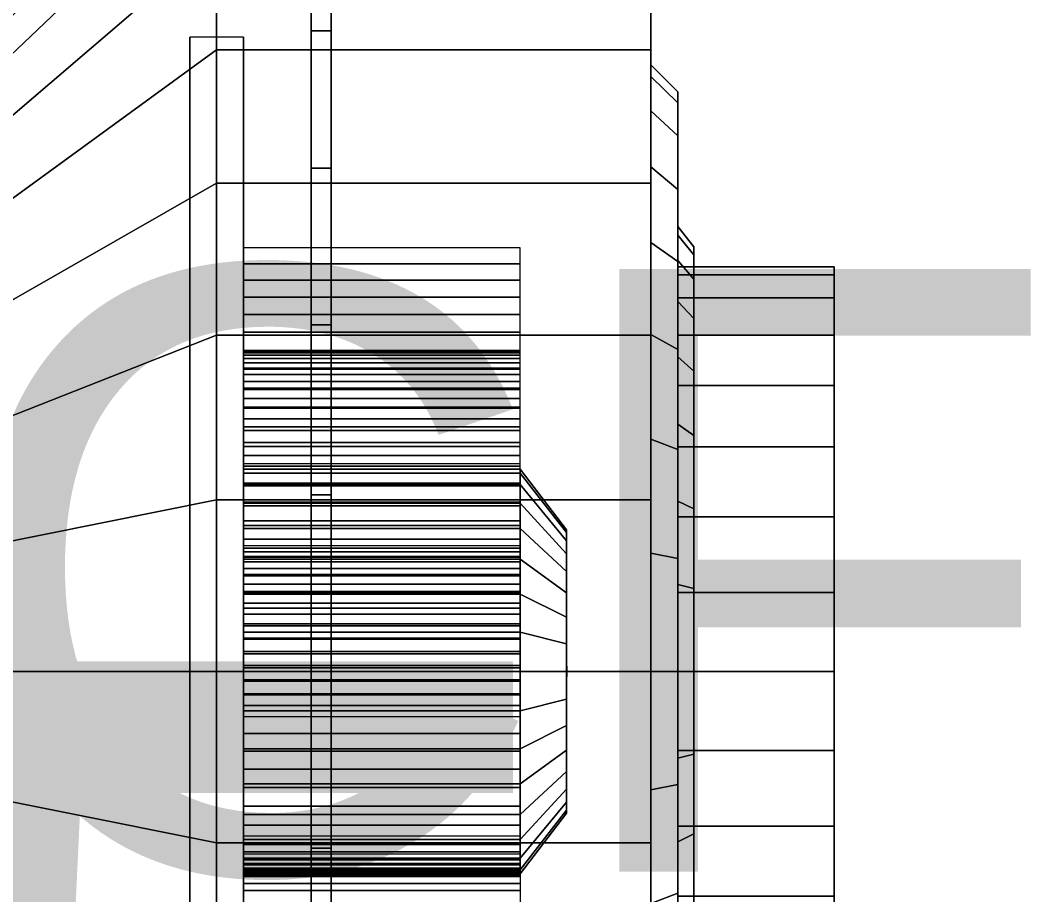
# Model space of a CAD drawing. Header units: millimetres. Extents: x -92759 to 184353, y -15225 to 86714.
# Drawn here: x -60934.7 to -60747.3, y 56655.2 to 56817.3 of the extents above; entities that cross this region are included whole.
import ezdxf

# ---------------------------------------------------------------- set-up
doc = ezdxf.new("R2010")
doc.units = ezdxf.units.MM
for name, color, linetype in [('0-1', 9, 'Continuous'), ('0-L21-Low Bay Light', 1, 'Continuous'), ('A-_ROOMNAME_A', 8, 'Continuous'), ('E-FAN----E', 1, 'Continuous'), ('M-ACMV_FCU', 5, 'Continuous')]:
    doc.layers.add(name, color=color, linetype=linetype)
doc.layers.add('M-ACMV_FAF', color=86, linetype='Continuous', lineweight=9)
doc.styles.add('Arial', font='arial.ttf')
doc.styles.add('Arial Narrow_2', font='ARIALN.TTF', dxfattribs={"height": 225})

# ---------------------------------------------------------------- blocks, each defined once
blk = doc.blocks.new('A$Cb2bf8f38')
at = {"layer": 'A-_ROOMNAME_A', "insert": (-18748.32, 24157.24), "char_height": 225, "width": 1070.2528, "attachment_point": 1, "style": 'Arial Narrow_2'}
blk.add_mtext('RT1-05', dxfattribs=at)
blk = doc.blocks.new('OCF FAN')
at = {"layer": 'E-FAN----E', "color": 7, "style": 'Arial'}
blk.add_text('OCF', height=111.725, dxfattribs=at).set_placement((222.25, 116.17))
blk = doc.blocks.new('EL_B8_L1_R4')
at = {"layer": '0-L21-Low Bay Light', "color": 7}
blk.add_blockref('OCF FAN', (-7566.76, -16556.27), dxfattribs=at)
blk = doc.blocks.new('A$C7ee587d2')
at = {"layer": 'M-ACMV_FAF', "lineweight": 5}
for points, invisible_edges in [([(-72.900002, -2.5, 77.599998), (-72.900002, -12.5, 77.599998), (-308.099998, -12.5, 77.599998), (-308.099998, -2.5, 77.599998)], 1), ([(-308.099998, -2.5, 10.400002), (-308.099998, -12.5, 10.400002), (-72.900002, -12.5, 10.400002), (-72.900002, -2.5, 10.400002)], 1), ([(-72.900002, -2.5, 10.400002), (-72.900002, -12.5, 10.400002), (-72.900002, -12.5, 77.599998), (-72.900002, -2.5, 77.599998)], 1), ([(-216.245614, -72.349999, 38.878879), (-216.75, -72.349999, 44), (-190.5, -72.349999, 44)], 14), ([(-216.75, -72.349999, 44), (-216.245614, -72.349999, 49.121121), (-190.5, -72.349999, 44)], 14), ([(-214.751838, -72.349999, 33.95456), (-216.245614, -72.349999, 38.878879), (-190.5, -72.349999, 44)], 14), ([(-216.245614, -72.349999, 49.121121), (-214.751838, -72.349999, 54.04544), (-190.5, -72.349999, 44)], 14), ([(-212.326077, -72.349999, 29.416281), (-214.751838, -72.349999, 33.95456), (-190.5, -72.349999, 44)], 14), ([(-214.751838, -72.349999, 54.04544), (-212.326077, -72.349999, 58.583719), (-190.5, -72.349999, 44)], 14), ([(-209.061553, -72.349999, 25.438447), (-212.326077, -72.349999, 29.416281), (-190.5, -72.349999, 44)], 14), ([(-212.326077, -72.349999, 58.583719), (-209.061553, -72.349999, 62.561553), (-190.5, -72.349999, 44)], 14), ([(-205.083719, -72.349999, 22.173923), (-209.061553, -72.349999, 25.438447), (-190.5, -72.349999, 44)], 14), ([(-209.061553, -72.349999, 62.561553), (-205.083719, -72.349999, 65.826077), (-190.5, -72.349999, 44)], 14), ([(-200.54544, -72.349999, 19.748162), (-205.083719, -72.349999, 22.173923), (-190.5, -72.349999, 44)], 14), ([(-205.083719, -72.349999, 65.826077), (-200.54544, -72.349999, 68.251838), (-190.5, -72.349999, 44)], 14), ([(-195.621121, -72.349999, 18.254386), (-200.54544, -72.349999, 19.748162), (-190.5, -72.349999, 44)], 14), ([(-200.54544, -72.349999, 68.251838), (-195.621121, -72.349999, 69.745614), (-190.5, -72.349999, 44)], 14), ([(-190.5, -72.349999, 17.75), (-195.621121, -72.349999, 18.254386), (-190.5, -72.349999, 44)], 14), ([(-195.621121, -72.349999, 69.745614), (-190.5, -72.349999, 70.25), (-190.5, -72.349999, 44)], 14), ([(-191.480785, -72.449999, 43.80491), (-191.5, -72.449999, 44), (-190.5, -72.449999, 44)], 14), ([(-191.5, -72.449999, 44), (-191.480785, -72.449999, 44.19509), (-190.5, -72.449999, 44)], 14), ([(-191.42388, -72.449999, 43.617317), (-191.480785, -72.449999, 43.80491), (-190.5, -72.449999, 44)], 14), ([(-191.480785, -72.449999, 44.19509), (-191.42388, -72.449999, 44.382683), (-190.5, -72.449999, 44)], 14), ([(-191.33147, -72.449999, 43.44443), (-191.42388, -72.449999, 43.617317), (-190.5, -72.449999, 44)], 14), ([(-191.42388, -72.449999, 44.382683), (-191.33147, -72.449999, 44.55557), (-190.5, -72.449999, 44)], 14), ([(-191.207107, -72.449999, 43.292893), (-191.33147, -72.449999, 43.44443), (-190.5, -72.449999, 44)], 14), ([(-191.33147, -72.449999, 44.55557), (-191.207107, -72.449999, 44.707107), (-190.5, -72.449999, 44)], 14), ([(-191.05557, -72.449999, 43.16853), (-191.207107, -72.449999, 43.292893), (-190.5, -72.449999, 44)], 14), ([(-191.207107, -72.449999, 44.707107), (-191.05557, -72.449999, 44.83147), (-190.5, -72.449999, 44)], 14), ([(-190.882683, -72.449999, 43.07612), (-191.05557, -72.449999, 43.16853), (-190.5, -72.449999, 44)], 14), ([(-191.05557, -72.449999, 44.83147), (-190.882683, -72.449999, 44.92388), (-190.5, -72.449999, 44)], 14), ([(-190.69509, -72.449999, 43.019215), (-190.882683, -72.449999, 43.07612), (-190.5, -72.449999, 44)], 14), ([(-190.882683, -72.449999, 44.92388), (-190.69509, -72.449999, 44.980785), (-190.5, -72.449999, 44)], 14), ([(-190.5, -72.449999, 43), (-190.69509, -72.449999, 43.019215), (-190.5, -72.449999, 44)], 14), ([(-190.69509, -72.449999, 44.980785), (-190.5, -72.449999, 45), (-190.5, -72.449999, 44)], 14), ([(-190.5, -72.349999, 70.25), (-185.378879, -72.349999, 69.745614), (-190.5, -72.349999, 44)], 14), ([(-185.378879, -72.349999, 69.745614), (-180.45456, -72.349999, 68.251838), (-190.5, -72.349999, 44)], 14), ([(-180.45456, -72.349999, 68.251838), (-175.916281, -72.349999, 65.826077), (-190.5, -72.349999, 44)], 14), ([(-175.916281, -72.349999, 65.826077), (-171.938447, -72.349999, 62.561553), (-190.5, -72.349999, 44)], 14), ([(-171.938447, -72.349999, 62.561553), (-168.673923, -72.349999, 58.583719), (-190.5, -72.349999, 44)], 14), ([(-168.673923, -72.349999, 58.583719), (-166.248162, -72.349999, 54.04544), (-190.5, -72.349999, 44)], 14), ([(-166.248162, -72.349999, 54.04544), (-164.754386, -72.349999, 49.121121), (-190.5, -72.349999, 44)], 14), ([(-164.754386, -72.349999, 49.121121), (-164.25, -72.349999, 44), (-190.5, -72.349999, 44)], 14), ([(-164.25, -72.349999, 44), (-164.754386, -72.349999, 38.878879), (-190.5, -72.349999, 44)], 14), ([(-164.754386, -72.349999, 38.878879), (-166.248162, -72.349999, 33.95456), (-190.5, -72.349999, 44)], 14), ([(-166.248162, -72.349999, 33.95456), (-168.673923, -72.349999, 29.416281), (-190.5, -72.349999, 44)], 14), ([(-168.673923, -72.349999, 29.416281), (-171.938447, -72.349999, 25.438447), (-190.5, -72.349999, 44)], 14), ([(-171.938447, -72.349999, 25.438447), (-175.916281, -72.349999, 22.173923), (-190.5, -72.349999, 44)], 14), ([(-175.916281, -72.349999, 22.173923), (-180.45456, -72.349999, 19.748162), (-190.5, -72.349999, 44)], 14), ([(-180.45456, -72.349999, 19.748162), (-185.378879, -72.349999, 18.254386), (-190.5, -72.349999, 44)], 14), ([(-185.378879, -72.349999, 18.254386), (-190.5, -72.349999, 17.75), (-190.5, -72.349999, 44)], 14), ([(-190.5, -72.449999, 45), (-190.30491, -72.449999, 44.980785), (-190.5, -72.449999, 44)], 14), ([(-190.30491, -72.449999, 44.980785), (-190.117317, -72.449999, 44.92388), (-190.5, -72.449999, 44)], 14), ([(-190.117317, -72.449999, 44.92388), (-189.94443, -72.449999, 44.83147), (-190.5, -72.449999, 44)], 14), ([(-189.94443, -72.449999, 44.83147), (-189.792893, -72.449999, 44.707107), (-190.5, -72.449999, 44)], 14), ([(-189.792893, -72.449999, 44.707107), (-189.66853, -72.449999, 44.55557), (-190.5, -72.449999, 44)], 14), ([(-189.66853, -72.449999, 44.55557), (-189.57612, -72.449999, 44.382683), (-190.5, -72.449999, 44)], 14), ([(-189.57612, -72.449999, 44.382683), (-189.519215, -72.449999, 44.19509), (-190.5, -72.449999, 44)], 14), ([(-189.519215, -72.449999, 44.19509), (-189.5, -72.449999, 44), (-190.5, -72.449999, 44)], 14), ([(-189.5, -72.449999, 44), (-189.519215, -72.449999, 43.80491), (-190.5, -72.449999, 44)], 14), ([(-189.519215, -72.449999, 43.80491), (-189.57612, -72.449999, 43.617317), (-190.5, -72.449999, 44)], 14), ([(-189.57612, -72.449999, 43.617317), (-189.66853, -72.449999, 43.44443), (-190.5, -72.449999, 44)], 14), ([(-189.66853, -72.449999, 43.44443), (-189.792893, -72.449999, 43.292893), (-190.5, -72.449999, 44)], 14), ([(-189.792893, -72.449999, 43.292893), (-189.94443, -72.449999, 43.16853), (-190.5, -72.449999, 44)], 14), ([(-189.94443, -72.449999, 43.16853), (-190.117317, -72.449999, 43.07612), (-190.5, -72.449999, 44)], 14), ([(-190.117317, -72.449999, 43.07612), (-190.30491, -72.449999, 43.019215), (-190.5, -72.449999, 44)], 14), ([(-190.30491, -72.449999, 43.019215), (-190.5, -72.449999, 43), (-190.5, -72.449999, 44)], 14), ([(-212.447661, -88, -66.338344), (-233.551886, -88, -59.936447), (-252.877399, -88, -106.592364), (-222.299722, -88, -115.868001)], 14), ([(-233.551886, -88, 147.936447), (-212.447661, -88, 154.338344), (-222.299722, -88, 203.868001), (-252.877399, -88, 194.592364)], 14), ([(-190.5, -88, -68.5), (-212.447661, -88, -66.338344), (-222.299722, -88, -115.868001), (-190.5, -88, -119)], 14), ([(-212.447661, -88, 154.338344), (-190.5, -88, 156.5), (-190.5, -88, 207), (-222.299722, -88, 203.868001)], 14), ([(-190.5, -88, 156.5), (-168.552339, -88, 154.338344), (-158.700278, -88, 203.868001), (-190.5, -88, 207)], 14), ([(-168.552339, -88, -66.338344), (-190.5, -88, -68.5), (-190.5, -88, -119), (-158.700278, -88, -115.868001)], 14), ([(-168.552339, -88, 154.338344), (-147.448114, -88, 147.936447), (-128.122601, -88, 194.592364), (-158.700278, -88, 203.868001)], 14), ([(-147.448114, -88, -59.936447), (-168.552339, -88, -66.338344), (-158.700278, -88, -115.868001), (-128.122601, -88, -106.592364)], 14), ([(-147.448114, -88, 147.936447), (-127.998349, -88, 137.540331), (-99.942052, -88, 179.529547), (-128.122601, -88, 194.592364)], 14), ([(-127.998349, -88, -49.540331), (-147.448114, -88, -59.936447), (-128.122601, -88, -106.592364), (-99.942052, -88, -91.529547)], 14), ([(-127.998349, -88, 137.540331), (-110.950487, -88, 123.549513), (-75.241595, -88, 159.258405), (-99.942052, -88, 179.529547)], 14), ([(-110.950487, -88, -35.549513), (-127.998349, -88, -49.540331), (-99.942052, -88, -91.529547), (-75.241595, -88, -71.258405)], 14), ([(-110.950487, -88, 123.549513), (-96.959669, -88, 106.501651), (-54.970453, -88, 134.557948), (-75.241595, -88, 159.258405)], 14), ([(-96.959669, -88, -18.501651), (-110.950487, -88, -35.549513), (-75.241595, -88, -71.258405), (-54.970453, -88, -46.557948)], 14), ([(-96.959669, -88, 106.501651), (-86.563553, -88, 87.051886), (-39.907636, -88, 106.377399), (-54.970453, -88, 134.557948)], 14), ([(-86.563553, -88, 0.948114), (-96.959669, -88, -18.501651), (-54.970453, -88, -46.557948), (-39.907636, -88, -18.377399)], 14), ([(-86.563553, -88, 87.051886), (-80.161656, -88, 65.947661), (-30.631999, -88, 75.799722), (-39.907636, -88, 106.377399)], 14), ([(-80.161656, -88, 22.052339), (-86.563553, -88, 0.948114), (-39.907636, -88, -18.377399), (-30.631999, -88, 12.200278)], 14), ([(-80.161656, -88, 65.947661), (-78, -88, 44), (-27.5, -88, 44), (-30.631999, -88, 75.799722)], 14), ([(-78, -88, 44), (-80.161656, -88, 22.052339), (-30.631999, -88, 12.200278), (-27.5, -88, 44)], 14), ([(-219.201257, -93, -25.290965), (-232.167767, -93, -18.360221), (-250.2238, -93, -45.382983), (-231.638469, -93, -55.31705)], 14), ([(-232.167767, -93, 106.360221), (-219.201257, -93, 113.290965), (-231.638469, -93, 143.31705), (-250.2238, -93, 133.382983)], 14), ([(-205.131774, -93, -29.558896), (-219.201257, -93, -25.290965), (-231.638469, -93, -55.31705), (-211.47221, -93, -61.434418)], 14), ([(-219.201257, -93, 113.290965), (-205.131774, -93, 117.558896), (-211.47221, -93, 149.434418), (-231.638469, -93, 143.31705)], 14), ([(-190.5, -93, -31), (-205.131774, -93, -29.558896), (-211.47221, -93, -61.434418), (-190.5, -93, -63.5)], 14), ([(-205.131774, -93, 117.558896), (-190.5, -93, 119), (-190.5, -93, 151.5), (-211.47221, -93, 149.434418)], 14), ([(-190.5, -93, 119), (-175.868226, -93, 117.558896), (-169.52779, -93, 149.434418), (-190.5, -93, 151.5)], 14), ([(-175.868226, -93, -29.558896), (-190.5, -93, -31), (-190.5, -93, -63.5), (-169.52779, -93, -61.434418)], 14), ([(-175.868226, -93, 117.558896), (-161.798743, -93, 113.290965), (-149.361531, -93, 143.31705), (-169.52779, -93, 149.434418)], 14), ([(-161.798743, -93, -25.290965), (-175.868226, -93, -29.558896), (-169.52779, -93, -61.434418), (-149.361531, -93, -55.31705)], 14), ([(-161.798743, -93, 113.290965), (-148.832233, -93, 106.360221), (-130.7762, -93, 133.382983), (-149.361531, -93, 143.31705)], 14), ([(-148.832233, -93, -18.360221), (-161.798743, -93, -25.290965), (-149.361531, -93, -55.31705), (-130.7762, -93, -45.382983)], 14), ([(-148.832233, -93, 106.360221), (-137.466991, -93, 97.033009), (-114.486021, -93, 120.013979), (-130.7762, -93, 133.382983)], 14), ([(-137.466991, -93, -9.033009), (-148.832233, -93, -18.360221), (-130.7762, -93, -45.382983), (-114.486021, -93, -32.013979)], 14), ([(-137.466991, -93, 97.033009), (-128.139779, -93, 85.667767), (-101.117017, -93, 103.7238), (-114.486021, -93, 120.013979)], 14), ([(-128.139779, -93, 2.332233), (-137.466991, -93, -9.033009), (-114.486021, -93, -32.013979), (-101.117017, -93, -15.7238)], 14), ([(-128.139779, -93, 85.667767), (-121.209035, -93, 72.701257), (-91.18295, -93, 85.138469), (-101.117017, -93, 103.7238)], 14), ([(-121.209035, -93, 15.298743), (-128.139779, -93, 2.332233), (-101.117017, -93, -15.7238), (-91.18295, -93, 2.861531)], 14), ([(-121.209035, -93, 72.701257), (-116.941104, -93, 58.631774), (-85.065582, -93, 64.97221), (-91.18295, -93, 85.138469)], 14), ([(-116.941104, -93, 29.368226), (-121.209035, -93, 15.298743), (-91.18295, -93, 2.861531), (-85.065582, -93, 23.02779)], 14), ([(-116.941104, -93, 58.631774), (-115.5, -93, 44), (-83, -93, 44), (-85.065582, -93, 64.97221)], 14), ([(-115.5, -93, 44), (-116.941104, -93, 29.368226), (-85.065582, -93, 23.02779), (-83, -93, 44)], 14), ([(-219.201257, -96, -25.290965), (-232.167767, -96, -18.360221), (-234.251156, -96, -21.478232), (-220.63632, -96, -28.755513)], 14), ([(-232.167767, -96, 106.360221), (-219.201257, -96, 113.290965), (-220.63632, -96, 116.755513), (-234.251156, -96, 109.478232)], 14), ([(-205.131774, -96, -29.558896), (-219.201257, -96, -25.290965), (-220.63632, -96, -28.755513), (-205.863363, -96, -33.236841)], 14), ([(-219.201257, -96, 113.290965), (-205.131774, -96, 117.558896), (-205.863363, -96, 121.236841), (-220.63632, -96, 116.755513)], 14), ([(-190.5, -96, -31), (-205.131774, -96, -29.558896), (-205.863363, -96, -33.236841), (-190.5, -96, -34.75)], 14), ([(-205.131774, -96, 117.558896), (-190.5, -96, 119), (-190.5, -96, 122.75), (-205.863363, -96, 121.236841)], 14), ([(-190.5, -96, 119), (-175.868226, -96, 117.558896), (-175.136637, -96, 121.236841), (-190.5, -96, 122.75)], 14), ([(-175.868226, -96, -29.558896), (-190.5, -96, -31), (-190.5, -96, -34.75), (-175.136637, -96, -33.236841)], 14), ([(-175.868226, -96, 117.558896), (-161.798743, -96, 113.290965), (-160.36368, -96, 116.755513), (-175.136637, -96, 121.236841)], 14), ([(-161.798743, -96, -25.290965), (-175.868226, -96, -29.558896), (-175.136637, -96, -33.236841), (-160.36368, -96, -28.755513)], 14), ([(-161.798743, -96, 113.290965), (-148.832233, -96, 106.360221), (-146.748844, -96, 109.478232), (-160.36368, -96, 116.755513)], 14), ([(-148.832233, -96, -18.360221), (-161.798743, -96, -25.290965), (-160.36368, -96, -28.755513), (-146.748844, -96, -21.478232)], 14), ([(-148.832233, -96, 106.360221), (-137.466991, -96, 97.033009), (-134.815341, -96, 99.684659), (-146.748844, -96, 109.478232)], 14), ([(-137.466991, -96, -9.033009), (-148.832233, -96, -18.360221), (-146.748844, -96, -21.478232), (-134.815341, -96, -11.684659)], 14), ([(-137.466991, -96, 97.033009), (-128.139779, -96, 85.667767), (-125.021768, -96, 87.751156), (-134.815341, -96, 99.684659)], 14), ([(-128.139779, -96, 2.332233), (-137.466991, -96, -9.033009), (-134.815341, -96, -11.684659), (-125.021768, -96, 0.248844)], 14), ([(-128.139779, -96, 85.667767), (-121.209035, -96, 72.701257), (-117.744487, -96, 74.13632), (-125.021768, -96, 87.751156)], 14), ([(-121.209035, -96, 15.298743), (-128.139779, -96, 2.332233), (-125.021768, -96, 0.248844), (-117.744487, -96, 13.86368)], 14), ([(-121.209035, -96, 72.701257), (-116.941104, -96, 58.631774), (-113.263159, -96, 59.363363), (-117.744487, -96, 74.13632)], 14), ([(-116.941104, -96, 29.368226), (-121.209035, -96, 15.298743), (-117.744487, -96, 13.86368), (-113.263159, -96, 28.636637)], 14), ([(-116.941104, -96, 58.631774), (-115.5, -96, 44), (-111.75, -96, 44), (-113.263159, -96, 59.363363)], 14), ([(-115.5, -96, 44), (-116.941104, -96, 29.368226), (-113.263159, -96, 28.636637), (-111.75, -96, 44)], 14), ([(-226.612065, -122, -10.045525), (-236.461941, -122, -1.961941), (-243.533009, -122, -9.033009), (-232.167767, -122, -18.360221)], 14), ([(-236.461941, -122, 89.961941), (-226.612065, -122, 98.045525), (-232.167767, -122, 106.360221), (-243.533009, -122, 97.033009)], 14), ([(-215.374423, -122, -16.05217), (-226.612065, -122, -10.045525), (-232.167767, -122, -18.360221), (-219.201257, -122, -25.290965)], 14), ([(-226.612065, -122, 98.045525), (-215.374423, -122, 104.05217), (-219.201257, -122, 113.290965), (-232.167767, -122, 106.360221)], 14), ([(-203.180871, -122, -19.751043), (-215.374423, -122, -16.05217), (-219.201257, -122, -25.290965), (-205.131774, -122, -29.558896)], 14), ([(-215.374423, -122, 104.05217), (-203.180871, -122, 107.751043), (-205.131774, -122, 117.558896), (-219.201257, -122, 113.290965)], 14), ([(-190.5, -122, -21), (-203.180871, -122, -19.751043), (-205.131774, -122, -29.558896), (-190.5, -122, -31)], 14), ([(-203.180871, -122, 107.751043), (-190.5, -122, 109), (-190.5, -122, 119), (-205.131774, -122, 117.558896)], 14), ([(-190.5, -122, 109), (-177.819129, -122, 107.751043), (-175.868226, -122, 117.558896), (-190.5, -122, 119)], 14), ([(-177.819129, -122, -19.751043), (-190.5, -122, -21), (-190.5, -122, -31), (-175.868226, -122, -29.558896)], 14), ([(-177.819129, -122, 107.751043), (-165.625577, -122, 104.05217), (-161.798743, -122, 113.290965), (-175.868226, -122, 117.558896)], 14), ([(-165.625577, -122, -16.05217), (-177.819129, -122, -19.751043), (-175.868226, -122, -29.558896), (-161.798743, -122, -25.290965)], 14), ([(-165.625577, -122, 104.05217), (-154.387935, -122, 98.045525), (-148.832233, -122, 106.360221), (-161.798743, -122, 113.290965)], 14), ([(-154.387935, -122, -10.045525), (-165.625577, -122, -16.05217), (-161.798743, -122, -25.290965), (-148.832233, -122, -18.360221)], 14), ([(-154.387935, -122, 98.045525), (-144.538059, -122, 89.961941), (-137.466991, -122, 97.033009), (-148.832233, -122, 106.360221)], 14), ([(-144.538059, -122, -1.961941), (-154.387935, -122, -10.045525), (-148.832233, -122, -18.360221), (-137.466991, -122, -9.033009)], 14), ([(-144.538059, -122, 89.961941), (-136.454475, -122, 80.112065), (-128.139779, -122, 85.667767), (-137.466991, -122, 97.033009)], 14), ([(-136.454475, -122, 7.887935), (-144.538059, -122, -1.961941), (-137.466991, -122, -9.033009), (-128.139779, -122, 2.332233)], 14), ([(-136.454475, -122, 80.112065), (-130.44783, -122, 68.874423), (-121.209035, -122, 72.701257), (-128.139779, -122, 85.667767)], 14), ([(-130.44783, -122, 19.125577), (-136.454475, -122, 7.887935), (-128.139779, -122, 2.332233), (-121.209035, -122, 15.298743)], 14), ([(-130.44783, -122, 68.874423), (-126.748957, -122, 56.680871), (-116.941104, -122, 58.631774), (-121.209035, -122, 72.701257)], 14), ([(-126.748957, -122, 31.319129), (-130.44783, -122, 19.125577), (-121.209035, -122, 15.298743), (-116.941104, -122, 29.368226)], 14), ([(-126.748957, -122, 56.680871), (-125.5, -122, 44), (-115.5, -122, 44), (-116.941104, -122, 58.631774)], 14), ([(-125.5, -122, 44), (-126.748957, -122, 31.319129), (-116.941104, -122, 29.368226), (-115.5, -122, 44)], 14)]:
    blk.add_3dface(points, dxfattribs=dict(at, invisible_edges=invisible_edges))
mesh = blk.add_polymesh((2, 32), dxfattribs=dict(at, n_close=True))
for k, corner in enumerate([(-190.5, -7.5, 207), (-158.700278, -7.5, 203.868001), (-128.122601, -7.5, 194.592364), (-99.942052, -7.5, 179.529547), (-75.241595, -7.5, 159.258405), (-54.970453, -7.5, 134.557948), (-39.907636, -7.5, 106.377399), (-30.631999, -7.5, 75.799722), (-27.5, -7.5, 44), (-30.631999, -7.5, 12.200278), (-39.907636, -7.5, -18.377399), (-54.970453, -7.5, -46.557948), (-75.241595, -7.5, -71.258405), (-99.942052, -7.5, -91.529547), (-128.122601, -7.5, -106.592364), (-158.700278, -7.5, -115.868001), (-190.5, -7.5, -119), (-222.299722, -7.5, -115.868001), (-252.877399, -7.5, -106.592364), (-281.057948, -7.5, -91.529547), (-305.758405, -7.5, -71.258405), (-326.029547, -7.5, -46.557948), (-341.092364, -7.5, -18.377399), (-350.368001, -7.5, 12.200278), (-353.5, -7.5, 44), (-350.368001, -7.5, 75.799722), (-341.092364, -7.5, 106.377399), (-326.029547, -7.5, 134.557948), (-305.758405, -7.5, 159.258405), (-281.057948, -7.5, 179.529547), (-252.877399, -7.5, 194.592364), (-222.299722, -7.5, 203.868001), (-190.5, 78, 119), (-175.868226, 78, 117.558896), (-161.798743, 78, 113.290965), (-148.832233, 78, 106.360221), (-137.466991, 78, 97.033009), (-128.139779, 78, 85.667767), (-121.209035, 78, 72.701257), (-116.941104, 78, 58.631774), (-115.5, 78, 44), (-116.941104, 78, 29.368226), (-121.209035, 78, 15.298743), (-128.139779, 78, 2.332233), (-137.466991, 78, -9.033009), (-148.832233, 78, -18.360221), (-161.798743, 78, -25.290965), (-175.868226, 78, -29.558896), (-190.5, 78, -31), (-205.131774, 78, -29.558896), (-219.201257, 78, -25.290965), (-232.167767, 78, -18.360221), (-243.533009, 78, -9.033009), (-252.860221, 78, 2.332233), (-259.790965, 78, 15.298743), (-264.058896, 78, 29.368226), (-265.5, 78, 44), (-264.058896, 78, 58.631774), (-259.790965, 78, 72.701257), (-252.860221, 78, 85.667767), (-243.533009, 78, 97.033009), (-232.167767, 78, 106.360221), (-219.201257, 78, 113.290965), (-205.131774, 78, 117.558896)]):
    mesh.set_mesh_vertex(divmod(k, 32), corner)
mesh = blk.add_polymesh((2, 32), dxfattribs=dict(at, n_close=True))
for k, corner in enumerate([(-190.5, -88, 207), (-158.700278, -88, 203.868001), (-128.122601, -88, 194.592364), (-99.942052, -88, 179.529547), (-75.241595, -88, 159.258405), (-54.970453, -88, 134.557948), (-39.907636, -88, 106.377399), (-30.631999, -88, 75.799722), (-27.5, -88, 44), (-30.631999, -88, 12.200278), (-39.907636, -88, -18.377399), (-54.970453, -88, -46.557948), (-75.241595, -88, -71.258405), (-99.942052, -88, -91.529547), (-128.122601, -88, -106.592364), (-158.700278, -88, -115.868001), (-190.5, -88, -119), (-222.299722, -88, -115.868001), (-252.877399, -88, -106.592364), (-281.057948, -88, -91.529547), (-305.758405, -88, -71.258405), (-326.029547, -88, -46.557948), (-341.092364, -88, -18.377399), (-350.368001, -88, 12.200278), (-353.5, -88, 44), (-350.368001, -88, 75.799722), (-341.092364, -88, 106.377399), (-326.029547, -88, 134.557948), (-305.758405, -88, 159.258405), (-281.057948, -88, 179.529547), (-252.877399, -88, 194.592364), (-222.299722, -88, 203.868001), (-190.5, -7.5, 207), (-158.700278, -7.5, 203.868001), (-128.122601, -7.5, 194.592364), (-99.942052, -7.5, 179.529547), (-75.241595, -7.5, 159.258405), (-54.970453, -7.5, 134.557948), (-39.907636, -7.5, 106.377399), (-30.631999, -7.5, 75.799722), (-27.5, -7.5, 44), (-30.631999, -7.5, 12.200278), (-39.907636, -7.5, -18.377399), (-54.970453, -7.5, -46.557948), (-75.241595, -7.5, -71.258405), (-99.942052, -7.5, -91.529547), (-128.122601, -7.5, -106.592364), (-158.700278, -7.5, -115.868001), (-190.5, -7.5, -119), (-222.299722, -7.5, -115.868001), (-252.877399, -7.5, -106.592364), (-281.057948, -7.5, -91.529547), (-305.758405, -7.5, -71.258405), (-326.029547, -7.5, -46.557948), (-341.092364, -7.5, -18.377399), (-350.368001, -7.5, 12.200278), (-353.5, -7.5, 44), (-350.368001, -7.5, 75.799722), (-341.092364, -7.5, 106.377399), (-326.029547, -7.5, 134.557948), (-305.758405, -7.5, 159.258405), (-281.057948, -7.5, 179.529547), (-252.877399, -7.5, 194.592364), (-222.299722, -7.5, 203.868001)]):
    mesh.set_mesh_vertex(divmod(k, 32), corner)
mesh = blk.add_polymesh((17, 2), dxfattribs=at)
for k, corner in enumerate([(-267.08807, -63.799999, 65.979323), (-267.08807, -12.5, 65.979323), (-265.40995, -63.799999, 62.702887), (-265.40995, -12.5, 62.702887), (-263.573085, -63.799999, 59.512739), (-263.573085, -12.5, 59.512739), (-261.581899, -63.799999, 56.416564), (-261.581899, -12.5, 56.416564), (-259.44119, -63.799999, 53.421822), (-259.44119, -12.5, 53.421822), (-257.156114, -63.799999, 50.535726), (-257.156114, -12.5, 50.535726), (-254.732177, -63.799999, 47.765231), (-254.732177, -12.5, 47.765231), (-252.175218, -63.799999, 45.11701), (-252.175218, -12.5, 45.11701), (-249.491396, -63.799999, 42.597442), (-249.491396, -12.5, 42.597442), (-246.687178, -63.799999, 40.212599), (-246.687178, -12.5, 40.212599), (-243.769319, -63.799999, 37.968224), (-243.769319, -12.5, 37.968224), (-240.744849, -63.799999, 35.869725), (-240.744849, -12.5, 35.869725), (-237.621053, -63.799999, 33.922158), (-237.621053, -12.5, 33.922158), (-234.405457, -63.799999, 32.130215), (-234.405457, -12.5, 32.130215), (-231.105808, -63.799999, 30.498211), (-231.105808, -12.5, 30.498211), (-227.730056, -63.799999, 29.03008), (-227.730056, -12.5, 29.03008), (-224.286331, -63.799999, 27.729357), (-224.286331, -12.5, 27.729357)]):
    mesh.set_mesh_vertex(divmod(k, 2), corner)
mesh = blk.add_polymesh((17, 2), dxfattribs=at)
for k, corner in enumerate([(-255.436008, -63.799999, -2.175079), (-255.436008, -12.5, -2.175079), (-251.828097, -63.799999, -2.905897), (-251.828097, -12.5, -2.905897), (-248.188672, -63.799999, -3.458803), (-248.188672, -12.5, -3.458803), (-244.526501, -63.799999, -3.832464), (-244.526501, -12.5, -3.832464), (-240.850407, -63.799999, -4.025982), (-240.850407, -12.5, -4.025982), (-237.169246, -63.799999, -4.038889), (-237.169246, -12.5, -4.038889), (-233.491885, -63.799999, -3.871154), (-233.491885, -12.5, -3.871154), (-229.827184, -63.799999, -3.523182), (-229.827184, -12.5, -3.523182), (-226.183971, -63.799999, -2.99581), (-226.183971, -12.5, -2.99581), (-222.571024, -63.799999, -2.29031), (-222.571024, -12.5, -2.29031), (-218.997046, -63.799999, -1.408381), (-218.997046, -12.5, -1.408381), (-215.470647, -63.799999, -0.352147), (-215.470647, -12.5, -0.352147), (-212.000323, -63.799999, 0.875846), (-212.000323, -12.5, 0.875846), (-208.594434, -63.799999, 2.272642), (-208.594434, -12.5, 2.272642), (-205.261185, -63.799999, 3.834873), (-205.261185, -12.5, 3.834873), (-202.008606, -63.799999, 5.558778), (-202.008606, -12.5, 5.558778), (-198.844533, -63.799999, 7.440203), (-198.844533, -12.5, 7.440203)]):
    mesh.set_mesh_vertex(divmod(k, 2), corner)
mesh = blk.add_polymesh((17, 2), dxfattribs=at)
for k, corner in enumerate([(-221.067756, -63.799999, 117.582847), (-221.067756, -12.5, 117.582847), (-222.583087, -63.799999, 114.228016), (-222.583087, -12.5, 114.228016), (-223.931978, -63.799999, 110.802872), (-223.931978, -12.5, 110.802872), (-225.111181, -63.799999, 107.315667), (-225.111181, -12.5, 107.315667), (-226.117854, -63.799999, 103.774802), (-226.117854, -12.5, 103.774802), (-226.949572, -63.799999, 100.188806), (-226.949572, -12.5, 100.188806), (-227.604333, -63.799999, 96.56632), (-227.604333, -12.5, 96.56632), (-228.080557, -63.799999, 92.91607), (-228.080557, -12.5, 92.91607), (-228.377099, -63.799999, 89.246849), (-228.377099, -12.5, 89.246849), (-228.493243, -63.799999, 85.567497), (-228.493243, -12.5, 85.567497), (-228.428711, -63.799999, 81.886879), (-228.428711, -12.5, 81.886879), (-228.183656, -63.799999, 78.21386), (-228.183656, -12.5, 78.21386), (-227.758671, -63.799999, 74.55729), (-227.758671, -12.5, 74.55729), (-227.154777, -63.799999, 70.925978), (-227.154777, -12.5, 70.925978), (-226.373432, -63.799999, 67.328671), (-226.373432, -12.5, 67.328671), (-225.416516, -63.799999, 63.774036), (-225.416516, -12.5, 63.774036), (-224.286334, -63.799999, 60.270636), (-224.286334, -12.5, 60.270636)]):
    mesh.set_mesh_vertex(divmod(k, 2), corner)
mesh = blk.add_polymesh((2, 32), dxfattribs=dict(at, n_close=True))
for k, corner in enumerate([(-190.5, -63.799999, 81.5), (-183.184113, -63.799999, 80.779448), (-176.149371, -63.799999, 78.645482), (-169.666116, -63.799999, 75.18011), (-163.983496, -63.799999, 70.516504), (-159.31989, -63.799999, 64.833884), (-155.854518, -63.799999, 58.350629), (-153.720552, -63.799999, 51.315887), (-153, -63.799999, 44), (-153.720552, -63.799999, 36.684113), (-155.854518, -63.799999, 29.649371), (-159.31989, -63.799999, 23.166116), (-163.983496, -63.799999, 17.483496), (-169.666116, -63.799999, 12.81989), (-176.149371, -63.799999, 9.354518), (-183.184113, -63.799999, 7.220552), (-190.5, -63.799999, 6.5), (-197.815887, -63.799999, 7.220552), (-204.850629, -63.799999, 9.354518), (-211.333884, -63.799999, 12.81989), (-217.016504, -63.799999, 17.483496), (-221.68011, -63.799999, 23.166116), (-225.145482, -63.799999, 29.649371), (-227.279448, -63.799999, 36.684113), (-228, -63.799999, 44), (-227.279448, -63.799999, 51.315887), (-225.145482, -63.799999, 58.350629), (-221.68011, -63.799999, 64.833884), (-217.016504, -63.799999, 70.516504), (-211.333884, -63.799999, 75.18011), (-204.850629, -63.799999, 78.645482), (-197.815887, -63.799999, 80.779448), (-190.5, -12.5, 81.5), (-183.184113, -12.5, 80.779448), (-176.149371, -12.5, 78.645482), (-169.666116, -12.5, 75.18011), (-163.983496, -12.5, 70.516504), (-159.31989, -12.5, 64.833884), (-155.854518, -12.5, 58.350629), (-153.720552, -12.5, 51.315887), (-153, -12.5, 44), (-153.720552, -12.5, 36.684113), (-155.854518, -12.5, 29.649371), (-159.31989, -12.5, 23.166116), (-163.983496, -12.5, 17.483496), (-169.666116, -12.5, 12.81989), (-176.149371, -12.5, 9.354518), (-183.184113, -12.5, 7.220552), (-190.5, -12.5, 6.5), (-197.815887, -12.5, 7.220552), (-204.850629, -12.5, 9.354518), (-211.333884, -12.5, 12.81989), (-217.016504, -12.5, 17.483496), (-221.68011, -12.5, 23.166116), (-225.145482, -12.5, 29.649371), (-227.279448, -12.5, 36.684113), (-228, -12.5, 44), (-227.279448, -12.5, 51.315887), (-225.145482, -12.5, 58.350629), (-221.68011, -12.5, 64.833884), (-217.016504, -12.5, 70.516504), (-211.333884, -12.5, 75.18011), (-204.850629, -12.5, 78.645482), (-197.815887, -12.5, 80.779448)]):
    mesh.set_mesh_vertex(divmod(k, 32), corner)
mesh = blk.add_polymesh((17, 2), dxfattribs=at)
for k, corner in enumerate([(-152.0293, -63.799999, 113.77699), (-152.0293, -12.5, 113.77699), (-155.597006, -63.799999, 112.87002), (-155.597006, -12.5, 112.87002), (-159.115911, -63.799999, 111.789083), (-159.115911, -12.5, 111.789083), (-162.577538, -63.799999, 110.536784), (-162.577538, -12.5, 110.536784), (-165.973549, -63.799999, 109.116139), (-165.973549, -12.5, 109.116139), (-169.295761, -63.799999, 107.530572), (-169.295761, -12.5, 107.530572), (-172.536171, -63.799999, 105.7839), (-172.536171, -12.5, 105.7839), (-175.686973, -63.799999, 103.880334), (-175.686973, -12.5, 103.880334), (-178.740576, -63.799999, 101.824458), (-178.740576, -12.5, 101.824458), (-181.689623, -63.799999, 99.621225), (-181.689623, -12.5, 99.621225), (-184.527011, -63.799999, 97.275943), (-184.527011, -12.5, 97.275943), (-187.245904, -63.799999, 94.794262), (-187.245904, -12.5, 94.794262), (-189.839751, -63.799999, 92.182161), (-189.839751, -12.5, 92.182161), (-192.302304, -63.799999, 89.445931), (-192.302304, -12.5, 89.445931), (-194.627631, -63.799999, 86.592166), (-194.627631, -12.5, 86.592166), (-196.810129, -63.799999, 83.627741), (-196.810129, -12.5, 83.627741), (-198.84454, -63.799999, 80.559796), (-198.84454, -12.5, 80.559796)]):
    mesh.set_mesh_vertex(divmod(k, 2), corner)
mesh = blk.add_polymesh((17, 2), dxfattribs=at)
for k, corner in enumerate([(-194.885811, -63.799999, -35.558706), (-194.885811, -12.5, -35.558706), (-192.064938, -63.799999, -33.193585), (-192.064938, -12.5, -33.193585), (-189.363515, -63.799999, -30.6929), (-189.363515, -12.5, -30.6929), (-186.788048, -63.799999, -28.062673), (-186.788048, -12.5, -28.062673), (-184.344743, -63.799999, -25.309243), (-184.344743, -12.5, -25.309243), (-182.039485, -63.799999, -22.439243), (-182.039485, -12.5, -22.439243), (-179.877828, -63.799999, -19.459585), (-179.877828, -12.5, -19.459585), (-177.86498, -63.799999, -16.37745), (-177.86498, -12.5, -16.37745), (-176.00579, -63.799999, -13.200261), (-176.00579, -12.5, -13.200261), (-174.304736, -63.799999, -9.935673), (-174.304736, -12.5, -9.935673), (-172.765917, -63.799999, -6.591551), (-172.765917, -12.5, -6.591551), (-171.39304, -63.799999, -3.17595), (-171.39304, -12.5, -3.17595), (-170.189413, -63.799999, 0.3029), (-170.189413, -12.5, 0.3029), (-169.157934, -63.799999, 3.836619), (-169.157934, -12.5, 3.836619), (-168.301089, -63.799999, 7.416693), (-168.301089, -12.5, 7.416693), (-167.620942, -63.799999, 11.034499), (-167.620942, -12.5, 11.034499), (-167.119132, -63.799999, 14.68132), (-167.119132, -12.5, 14.68132)]):
    mesh.set_mesh_vertex(divmod(k, 2), corner)
mesh = blk.add_polymesh((17, 2), dxfattribs=at)
for k, corner in enumerate([(-111.960064, -63.799999, 57.427639), (-111.960064, -12.5, 57.427639), (-114.89359, -63.799999, 59.651497), (-114.89359, -12.5, 59.651497), (-117.932702, -63.799999, 61.728735), (-117.932702, -12.5, 61.728735), (-121.070078, -63.799999, 63.654349), (-121.070078, -12.5, 63.654349), (-124.298161, -63.799999, 65.423699), (-124.298161, -12.5, 65.423699), (-127.609173, -63.799999, 67.032523), (-127.609173, -12.5, 67.032523), (-130.995138, -63.799999, 68.476946), (-130.995138, -12.5, 68.476946), (-134.447899, -63.799999, 69.753488), (-134.447899, -12.5, 69.753488), (-137.959138, -63.799999, 70.859073), (-137.959138, -12.5, 70.859073), (-141.520396, -63.799999, 71.791038), (-141.520396, -12.5, 71.791038), (-145.123094, -63.799999, 72.547138), (-145.123094, -12.5, 72.547138), (-148.758552, -63.799999, 73.125551), (-148.758552, -12.5, 73.125551), (-152.418012, -63.799999, 73.524883), (-152.418012, -12.5, 73.524883), (-156.092659, -63.799999, 73.744174), (-156.092659, -12.5, 73.744174), (-159.77364, -63.799999, 73.782894), (-159.77364, -12.5, 73.782894), (-163.452087, -63.799999, 73.64095), (-163.452087, -12.5, 73.64095), (-167.119137, -63.799999, 73.318685), (-167.119137, -12.5, 73.318685)]):
    mesh.set_mesh_vertex(divmod(k, 2), corner)
mesh = blk.add_polymesh((17, 2), dxfattribs=at)
for k, corner in enumerate([(-131.033009, -63.799999, -9.033009), (-131.033009, -12.5, -9.033009), (-131.123349, -63.799999, -5.352933), (-131.123349, -12.5, -5.352933), (-131.394154, -63.799999, -1.681723), (-131.394154, -12.5, -1.681723), (-131.84477, -63.799999, 1.971777), (-131.84477, -12.5, 1.971777), (-132.474113, -63.799999, 5.598766), (-132.474113, -12.5, 5.598766), (-133.280665, -63.799999, 9.190505), (-133.280665, -12.5, 9.190505), (-134.262483, -63.799999, 12.738342), (-134.262483, -12.5, 12.738342), (-135.417204, -63.799999, 16.23373), (-135.417204, -12.5, 16.23373), (-136.742044, -63.799999, 19.668249), (-136.742044, -12.5, 19.668249), (-138.233812, -63.799999, 23.033623), (-138.233812, -12.5, 23.033623), (-139.888914, -63.799999, 26.321747), (-139.888914, -12.5, 26.321747), (-141.703363, -63.799999, 29.524697), (-141.703363, -12.5, 29.524697), (-143.672788, -63.799999, 32.634759), (-143.672788, -12.5, 32.634759), (-145.792444, -63.799999, 35.644439), (-145.792444, -12.5, 35.644439), (-148.057225, -63.799999, 38.546488), (-148.057225, -12.5, 38.546488), (-150.461674, -63.799999, 41.333913), (-150.461674, -12.5, 41.333913), (-153, -63.799999, 44), (-153, -12.5, 44)]):
    mesh.set_mesh_vertex(divmod(k, 2), corner)
mesh = blk.add_polymesh((2, 33), dxfattribs=at)
for k, corner in enumerate([(-353.5, -25, 44), (-350.368001, -25, 75.799722), (-341.092364, -25, 106.377399), (-326.029547, -25, 134.557948), (-305.758405, -25, 159.258405), (-281.057948, -25, 179.529547), (-252.877399, -25, 194.592364), (-222.299722, -25, 203.868001), (-190.5, -25, 207), (-158.700278, -25, 203.868001), (-128.122601, -25, 194.592364), (-99.942052, -25, 179.529547), (-75.241595, -25, 159.258405), (-54.970453, -25, 134.557948), (-39.907636, -25, 106.377399), (-30.631999, -25, 75.799722), (-27.5, -25, 44), (-30.631999, -25, 12.200278), (-39.907636, -25, -18.377399), (-54.970453, -25, -46.557948), (-75.241595, -25, -71.258405), (-99.942052, -25, -91.529547), (-128.122601, -25, -106.592364), (-158.700278, -25, -115.868001), (-190.5, -25, -119), (-222.299722, -25, -115.868001), (-252.877399, -25, -106.592364), (-281.057948, -25, -91.529547), (-305.758405, -25, -71.258405), (-326.029547, -25, -46.557948), (-341.092364, -25, -18.377399), (-350.368001, -25, 12.200278), (-353.5, -25, 44), (-358.5, -25, 44), (-355.271927, -25, 76.775174), (-345.711761, -25, 108.290817), (-330.186895, -25, 137.335799), (-309.293939, -25, 162.793939), (-283.835799, -25, 183.686895), (-254.790817, -25, 199.211761), (-223.275174, -25, 208.771927), (-190.5, -25, 212), (-157.724826, -25, 208.771927), (-126.209183, -25, 199.211761), (-97.164201, -25, 183.686895), (-71.706061, -25, 162.793939), (-50.813105, -25, 137.335799), (-35.288239, -25, 108.290817), (-25.728073, -25, 76.775174), (-22.5, -25, 44), (-25.728073, -25, 11.224826), (-35.288239, -25, -20.290817), (-50.813105, -25, -49.335799), (-71.706061, -25, -74.793939), (-97.164201, -25, -95.686895), (-126.209183, -25, -111.211761), (-157.724826, -25, -120.771927), (-190.5, -25, -124), (-223.275174, -25, -120.771927), (-254.790817, -25, -111.211761), (-283.835799, -25, -95.686895), (-309.293939, -25, -74.793939), (-330.186895, -25, -49.335799), (-345.711761, -25, -20.290817), (-355.271927, -25, 11.224826), (-358.5, -25, 44)]):
    mesh.set_mesh_vertex(divmod(k, 33), corner)
mesh = blk.add_polymesh((2, 33), dxfattribs=at)
for k, corner in enumerate([(-358.5, -25, 44), (-355.271927, -25, 76.775174), (-345.711761, -25, 108.290817), (-330.186895, -25, 137.335799), (-309.293939, -25, 162.793939), (-283.835799, -25, 183.686895), (-254.790817, -25, 199.211761), (-223.275174, -25, 208.771927), (-190.5, -25, 212), (-157.724826, -25, 208.771927), (-126.209183, -25, 199.211761), (-97.164201, -25, 183.686895), (-71.706061, -25, 162.793939), (-50.813105, -25, 137.335799), (-35.288239, -25, 108.290817), (-25.728073, -25, 76.775174), (-22.5, -25, 44), (-25.728073, -25, 11.224826), (-35.288239, -25, -20.290817), (-50.813105, -25, -49.335799), (-71.706061, -25, -74.793939), (-97.164201, -25, -95.686895), (-126.209183, -25, -111.211761), (-157.724826, -25, -120.771927), (-190.5, -25, -124), (-223.275174, -25, -120.771927), (-254.790817, -25, -111.211761), (-283.835799, -25, -95.686895), (-309.293939, -25, -74.793939), (-330.186895, -25, -49.335799), (-345.711761, -25, -20.290817), (-355.271927, -25, 11.224826), (-358.5, -25, 44), (-358.5, -28.75, 44), (-355.271927, -28.75, 76.775174), (-345.711761, -28.75, 108.290817), (-330.186895, -28.75, 137.335799), (-309.293939, -28.75, 162.793939), (-283.835799, -28.75, 183.686895), (-254.790817, -28.75, 199.211761), (-223.275174, -28.75, 208.771927), (-190.5, -28.75, 212), (-157.724826, -28.75, 208.771927), (-126.209183, -28.75, 199.211761), (-97.164201, -28.75, 183.686895), (-71.706061, -28.75, 162.793939), (-50.813105, -28.75, 137.335799), (-35.288239, -28.75, 108.290817), (-25.728073, -28.75, 76.775174), (-22.5, -28.75, 44), (-25.728073, -28.75, 11.224826), (-35.288239, -28.75, -20.290817), (-50.813105, -28.75, -49.335799), (-71.706061, -28.75, -74.793939), (-97.164201, -28.75, -95.686895), (-126.209183, -28.75, -111.211761), (-157.724826, -28.75, -120.771927), (-190.5, -28.75, -124), (-223.275174, -28.75, -120.771927), (-254.790817, -28.75, -111.211761), (-283.835799, -28.75, -95.686895), (-309.293939, -28.75, -74.793939), (-330.186895, -28.75, -49.335799), (-345.711761, -28.75, -20.290817), (-355.271927, -28.75, 11.224826), (-358.5, -28.75, 44)]):
    mesh.set_mesh_vertex(divmod(k, 33), corner)
mesh = blk.add_polymesh((2, 33), dxfattribs=at)
for k, corner in enumerate([(-353.5, -28.75, 44), (-350.368001, -28.75, 75.799722), (-341.092364, -28.75, 106.377399), (-326.029547, -28.75, 134.557948), (-305.758405, -28.75, 159.258405), (-281.057948, -28.75, 179.529547), (-252.877399, -28.75, 194.592364), (-222.299722, -28.75, 203.868001), (-190.5, -28.75, 207), (-158.700278, -28.75, 203.868001), (-128.122601, -28.75, 194.592364), (-99.942052, -28.75, 179.529547), (-75.241595, -28.75, 159.258405), (-54.970453, -28.75, 134.557948), (-39.907636, -28.75, 106.377399), (-30.631999, -28.75, 75.799722), (-27.5, -28.75, 44), (-30.631999, -28.75, 12.200278), (-39.907636, -28.75, -18.377399), (-54.970453, -28.75, -46.557948), (-75.241595, -28.75, -71.258405), (-99.942052, -28.75, -91.529547), (-128.122601, -28.75, -106.592364), (-158.700278, -28.75, -115.868001), (-190.5, -28.75, -119), (-222.299722, -28.75, -115.868001), (-252.877399, -28.75, -106.592364), (-281.057948, -28.75, -91.529547), (-305.758405, -28.75, -71.258405), (-326.029547, -28.75, -46.557948), (-341.092364, -28.75, -18.377399), (-350.368001, -28.75, 12.200278), (-353.5, -28.75, 44), (-353.5, -25, 44), (-350.368001, -25, 75.799722), (-341.092364, -25, 106.377399), (-326.029547, -25, 134.557948), (-305.758405, -25, 159.258405), (-281.057948, -25, 179.529547), (-252.877399, -25, 194.592364), (-222.299722, -25, 203.868001), (-190.5, -25, 207), (-158.700278, -25, 203.868001), (-128.122601, -25, 194.592364), (-99.942052, -25, 179.529547), (-75.241595, -25, 159.258405), (-54.970453, -25, 134.557948), (-39.907636, -25, 106.377399), (-30.631999, -25, 75.799722), (-27.5, -25, 44), (-30.631999, -25, 12.200278), (-39.907636, -25, -18.377399), (-54.970453, -25, -46.557948), (-75.241595, -25, -71.258405), (-99.942052, -25, -91.529547), (-128.122601, -25, -106.592364), (-158.700278, -25, -115.868001), (-190.5, -25, -119), (-222.299722, -25, -115.868001), (-252.877399, -25, -106.592364), (-281.057948, -25, -91.529547), (-305.758405, -25, -71.258405), (-326.029547, -25, -46.557948), (-341.092364, -25, -18.377399), (-350.368001, -25, 12.200278), (-353.5, -25, 44)]):
    mesh.set_mesh_vertex(divmod(k, 33), corner)
mesh = blk.add_polymesh((2, 33), dxfattribs=at)
for k, corner in enumerate([(-358.5, -28.75, 44), (-355.271927, -28.75, 76.775174), (-345.711761, -28.75, 108.290817), (-330.186895, -28.75, 137.335799), (-309.293939, -28.75, 162.793939), (-283.835799, -28.75, 183.686895), (-254.790817, -28.75, 199.211761), (-223.275174, -28.75, 208.771927), (-190.5, -28.75, 212), (-157.724826, -28.75, 208.771927), (-126.209183, -28.75, 199.211761), (-97.164201, -28.75, 183.686895), (-71.706061, -28.75, 162.793939), (-50.813105, -28.75, 137.335799), (-35.288239, -28.75, 108.290817), (-25.728073, -28.75, 76.775174), (-22.5, -28.75, 44), (-25.728073, -28.75, 11.224826), (-35.288239, -28.75, -20.290817), (-50.813105, -28.75, -49.335799), (-71.706061, -28.75, -74.793939), (-97.164201, -28.75, -95.686895), (-126.209183, -28.75, -111.211761), (-157.724826, -28.75, -120.771927), (-190.5, -28.75, -124), (-223.275174, -28.75, -120.771927), (-254.790817, -28.75, -111.211761), (-283.835799, -28.75, -95.686895), (-309.293939, -28.75, -74.793939), (-330.186895, -28.75, -49.335799), (-345.711761, -28.75, -20.290817), (-355.271927, -28.75, 11.224826), (-358.5, -28.75, 44), (-353.5, -28.75, 44), (-350.368001, -28.75, 75.799722), (-341.092364, -28.75, 106.377399), (-326.029547, -28.75, 134.557948), (-305.758405, -28.75, 159.258405), (-281.057948, -28.75, 179.529547), (-252.877399, -28.75, 194.592364), (-222.299722, -28.75, 203.868001), (-190.5, -28.75, 207), (-158.700278, -28.75, 203.868001), (-128.122601, -28.75, 194.592364), (-99.942052, -28.75, 179.529547), (-75.241595, -28.75, 159.258405), (-54.970453, -28.75, 134.557948), (-39.907636, -28.75, 106.377399), (-30.631999, -28.75, 75.799722), (-27.5, -28.75, 44), (-30.631999, -28.75, 12.200278), (-39.907636, -28.75, -18.377399), (-54.970453, -28.75, -46.557948), (-75.241595, -28.75, -71.258405), (-99.942052, -28.75, -91.529547), (-128.122601, -28.75, -106.592364), (-158.700278, -28.75, -115.868001), (-190.5, -28.75, -119), (-222.299722, -28.75, -115.868001), (-252.877399, -28.75, -106.592364), (-281.057948, -28.75, -91.529547), (-305.758405, -28.75, -71.258405), (-326.029547, -28.75, -46.557948), (-341.092364, -28.75, -18.377399), (-350.368001, -28.75, 12.200278), (-353.5, -28.75, 44)]):
    mesh.set_mesh_vertex(divmod(k, 33), corner)
mesh = blk.add_polymesh((2, 32), dxfattribs=dict(at, n_close=True))
for k, corner in enumerate([(-190.5, -63.799999, 81.5), (-197.815887, -63.799999, 80.779448), (-204.850629, -63.799999, 78.645482), (-211.333884, -63.799999, 75.18011), (-217.016504, -63.799999, 70.516504), (-221.68011, -63.799999, 64.833884), (-225.145482, -63.799999, 58.350629), (-227.279448, -63.799999, 51.315887), (-228, -63.799999, 44), (-227.279448, -63.799999, 36.684113), (-225.145482, -63.799999, 29.649371), (-221.68011, -63.799999, 23.166116), (-217.016504, -63.799999, 17.483496), (-211.333884, -63.799999, 12.81989), (-204.850629, -63.799999, 9.354518), (-197.815887, -63.799999, 7.220552), (-190.5, -63.799999, 6.5), (-183.184113, -63.799999, 7.220552), (-176.149371, -63.799999, 9.354518), (-169.666116, -63.799999, 12.81989), (-163.983496, -63.799999, 17.483496), (-159.31989, -63.799999, 23.166116), (-155.854518, -63.799999, 29.649371), (-153.720552, -63.799999, 36.684113), (-153, -63.799999, 44), (-153.720552, -63.799999, 51.315887), (-155.854518, -63.799999, 58.350629), (-159.31989, -63.799999, 64.833884), (-163.983496, -63.799999, 70.516504), (-169.666116, -63.799999, 75.18011), (-176.149371, -63.799999, 78.645482), (-183.184113, -63.799999, 80.779448), (-190.5, -72.349999, 70.25), (-195.621121, -72.349999, 69.745614), (-200.54544, -72.349999, 68.251838), (-205.083719, -72.349999, 65.826077), (-209.061553, -72.349999, 62.561553), (-212.326077, -72.349999, 58.583719), (-214.751838, -72.349999, 54.04544), (-216.245614, -72.349999, 49.121121), (-216.75, -72.349999, 44), (-216.245614, -72.349999, 38.878879), (-214.751838, -72.349999, 33.95456), (-212.326077, -72.349999, 29.416281), (-209.061553, -72.349999, 25.438447), (-205.083719, -72.349999, 22.173923), (-200.54544, -72.349999, 19.748162), (-195.621121, -72.349999, 18.254386), (-190.5, -72.349999, 17.75), (-185.378879, -72.349999, 18.254386), (-180.45456, -72.349999, 19.748162), (-175.916281, -72.349999, 22.173923), (-171.938447, -72.349999, 25.438447), (-168.673923, -72.349999, 29.416281), (-166.248162, -72.349999, 33.95456), (-164.754386, -72.349999, 38.878879), (-164.25, -72.349999, 44), (-164.754386, -72.349999, 49.121121), (-166.248162, -72.349999, 54.04544), (-168.673923, -72.349999, 58.583719), (-171.938447, -72.349999, 62.561553), (-175.916281, -72.349999, 65.826077), (-180.45456, -72.349999, 68.251838), (-185.378879, -72.349999, 69.745614)]):
    mesh.set_mesh_vertex(divmod(k, 32), corner)
mesh = blk.add_polymesh((2, 32), dxfattribs=dict(at, n_close=True))
for k, corner in enumerate([(-190.5, -93, 151.5), (-169.52779, -93, 149.434418), (-149.361531, -93, 143.31705), (-130.7762, -93, 133.382983), (-114.486021, -93, 120.013979), (-101.117017, -93, 103.7238), (-91.18295, -93, 85.138469), (-85.065582, -93, 64.97221), (-83, -93, 44), (-85.065582, -93, 23.02779), (-91.18295, -93, 2.861531), (-101.117017, -93, -15.7238), (-114.486021, -93, -32.013979), (-130.7762, -93, -45.382983), (-149.361531, -93, -55.31705), (-169.52779, -93, -61.434418), (-190.5, -93, -63.5), (-211.47221, -93, -61.434418), (-231.638469, -93, -55.31705), (-250.2238, -93, -45.382983), (-266.513979, -93, -32.013979), (-279.882983, -93, -15.7238), (-289.81705, -93, 2.861531), (-295.934418, -93, 23.02779), (-298, -93, 44), (-295.934418, -93, 64.97221), (-289.81705, -93, 85.138469), (-279.882983, -93, 103.7238), (-266.513979, -93, 120.013979), (-250.2238, -93, 133.382983), (-231.638469, -93, 143.31705), (-211.47221, -93, 149.434418), (-190.5, -88, 156.5), (-168.552339, -88, 154.338344), (-147.448114, -88, 147.936447), (-127.998349, -88, 137.540331), (-110.950487, -88, 123.549513), (-96.959669, -88, 106.501651), (-86.563553, -88, 87.051886), (-80.161656, -88, 65.947661), (-78, -88, 44), (-80.161656, -88, 22.052339), (-86.563553, -88, 0.948114), (-96.959669, -88, -18.501651), (-110.950487, -88, -35.549513), (-127.998349, -88, -49.540331), (-147.448114, -88, -59.936447), (-168.552339, -88, -66.338344), (-190.5, -88, -68.5), (-212.447661, -88, -66.338344), (-233.551886, -88, -59.936447), (-253.001651, -88, -49.540331), (-270.049513, -88, -35.549513), (-284.040331, -88, -18.501651), (-294.436447, -88, 0.948114), (-300.838344, -88, 22.052339), (-303, -88, 44), (-300.838344, -88, 65.947661), (-294.436447, -88, 87.051886), (-284.040331, -88, 106.501651), (-270.049513, -88, 123.549513), (-253.001651, -88, 137.540331), (-233.551886, -88, 147.936447), (-212.447661, -88, 154.338344)]):
    mesh.set_mesh_vertex(divmod(k, 32), corner)
mesh = blk.add_polymesh((2, 32), dxfattribs=dict(at, n_close=True))
for k, corner in enumerate([(-190.5, -96, 122.75), (-175.136637, -96, 121.236841), (-160.36368, -96, 116.755513), (-146.748844, -96, 109.478232), (-134.815341, -96, 99.684659), (-125.021768, -96, 87.751156), (-117.744487, -96, 74.13632), (-113.263159, -96, 59.363363), (-111.75, -96, 44), (-113.263159, -96, 28.636637), (-117.744487, -96, 13.86368), (-125.021768, -96, 0.248844), (-134.815341, -96, -11.684659), (-146.748844, -96, -21.478232), (-160.36368, -96, -28.755513), (-175.136637, -96, -33.236841), (-190.5, -96, -34.75), (-205.863363, -96, -33.236841), (-220.63632, -96, -28.755513), (-234.251156, -96, -21.478232), (-246.184659, -96, -11.684659), (-255.978232, -96, 0.248844), (-263.255513, -96, 13.86368), (-267.736841, -96, 28.636637), (-269.25, -96, 44), (-267.736841, -96, 59.363363), (-263.255513, -96, 74.13632), (-255.978232, -96, 87.751156), (-246.184659, -96, 99.684659), (-234.251156, -96, 109.478232), (-220.63632, -96, 116.755513), (-205.863363, -96, 121.236841), (-190.5, -93, 126.5), (-174.405048, -93, 124.914786), (-158.928617, -93, 120.220061), (-144.665456, -93, 112.596243), (-132.163691, -93, 102.336309), (-121.903757, -93, 89.834544), (-114.279939, -93, 75.571383), (-109.585214, -93, 60.094952), (-108, -93, 44), (-109.585214, -93, 27.905048), (-114.279939, -93, 12.428617), (-121.903757, -93, -1.834544), (-132.163691, -93, -14.336309), (-144.665456, -93, -24.596243), (-158.928617, -93, -32.220061), (-174.405048, -93, -36.914786), (-190.5, -93, -38.5), (-206.594952, -93, -36.914786), (-222.071383, -93, -32.220061), (-236.334544, -93, -24.596243), (-248.836309, -93, -14.336309), (-259.096243, -93, -1.834544), (-266.720061, -93, 12.428617), (-271.414786, -93, 27.905048), (-273, -93, 44), (-271.414786, -93, 60.094952), (-266.720061, -93, 75.571383), (-259.096243, -93, 89.834544), (-248.836309, -93, 102.336309), (-236.334544, -93, 112.596243), (-222.071383, -93, 120.220061), (-206.594952, -93, 124.914786)]):
    mesh.set_mesh_vertex(divmod(k, 32), corner)
mesh = blk.add_polymesh((2, 32), dxfattribs=dict(at, n_close=True))
for k, corner in enumerate([(-190.5, -122, 119), (-175.868226, -122, 117.558896), (-161.798743, -122, 113.290965), (-148.832233, -122, 106.360221), (-137.466991, -122, 97.033009), (-128.139779, -122, 85.667767), (-121.209035, -122, 72.701257), (-116.941104, -122, 58.631774), (-115.5, -122, 44), (-116.941104, -122, 29.368226), (-121.209035, -122, 15.298743), (-128.139779, -122, 2.332233), (-137.466991, -122, -9.033009), (-148.832233, -122, -18.360221), (-161.798743, -122, -25.290965), (-175.868226, -122, -29.558896), (-190.5, -122, -31), (-205.131774, -122, -29.558896), (-219.201257, -122, -25.290965), (-232.167767, -122, -18.360221), (-243.533009, -122, -9.033009), (-252.860221, -122, 2.332233), (-259.790965, -122, 15.298743), (-264.058896, -122, 29.368226), (-265.5, -122, 44), (-264.058896, -122, 58.631774), (-259.790965, -122, 72.701257), (-252.860221, -122, 85.667767), (-243.533009, -122, 97.033009), (-232.167767, -122, 106.360221), (-219.201257, -122, 113.290965), (-205.131774, -122, 117.558896), (-190.5, -93, 119), (-175.868226, -93, 117.558896), (-161.798743, -93, 113.290965), (-148.832233, -93, 106.360221), (-137.466991, -93, 97.033009), (-128.139779, -93, 85.667767), (-121.209035, -93, 72.701257), (-116.941104, -93, 58.631774), (-115.5, -93, 44), (-116.941104, -93, 29.368226), (-121.209035, -93, 15.298743), (-128.139779, -93, 2.332233), (-137.466991, -93, -9.033009), (-148.832233, -93, -18.360221), (-161.798743, -93, -25.290965), (-175.868226, -93, -29.558896), (-190.5, -93, -31), (-205.131774, -93, -29.558896), (-219.201257, -93, -25.290965), (-232.167767, -93, -18.360221), (-243.533009, -93, -9.033009), (-252.860221, -93, 2.332233), (-259.790965, -93, 15.298743), (-264.058896, -93, 29.368226), (-265.5, -93, 44), (-264.058896, -93, 58.631774), (-259.790965, -93, 72.701257), (-252.860221, -93, 85.667767), (-243.533009, -93, 97.033009), (-232.167767, -93, 106.360221), (-219.201257, -93, 113.290965), (-205.131774, -93, 117.558896)]):
    mesh.set_mesh_vertex(divmod(k, 32), corner)
blk = doc.blocks.new('ACMV_B8L1_R9')
at = {"layer": 'M-ACMV_FAF', "lineweight": 5, "rotation": 90}
blk.add_blockref('A$C7ee587d2', (228897.28, -53067.52, 20.38), dxfattribs=at)

msp = doc.modelspace()

# ---------------------------------------------------------------- block references
at = {"layer": '0-1'}
msp.add_blockref('A$Cb2bf8f38', (-42933.02, 32541.24), dxfattribs=at)

# ---------------------------------------------------------------- next in the draw order: block references
at = {"color": 0}
msp.add_blockref('EL_B8_L1_R4', (-53725.95, 73099.58), dxfattribs=at)

# ---------------------------------------------------------------- next in the draw order: block references
at = {"layer": 'M-ACMV_FCU', "color": 5}
msp.add_blockref('ACMV_B8L1_R9', (-289803.02, 109954.6), dxfattribs=at)

doc.saveas('drawing.dxf')
